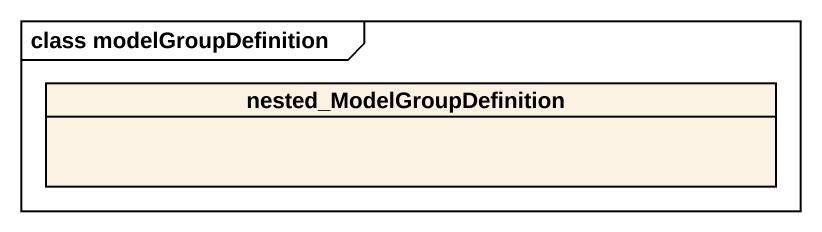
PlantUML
@startuml
mainframe class modelGroupDefinition
hide circle
hide empty members
class nested_ModelGroupDefinition
@enduml
